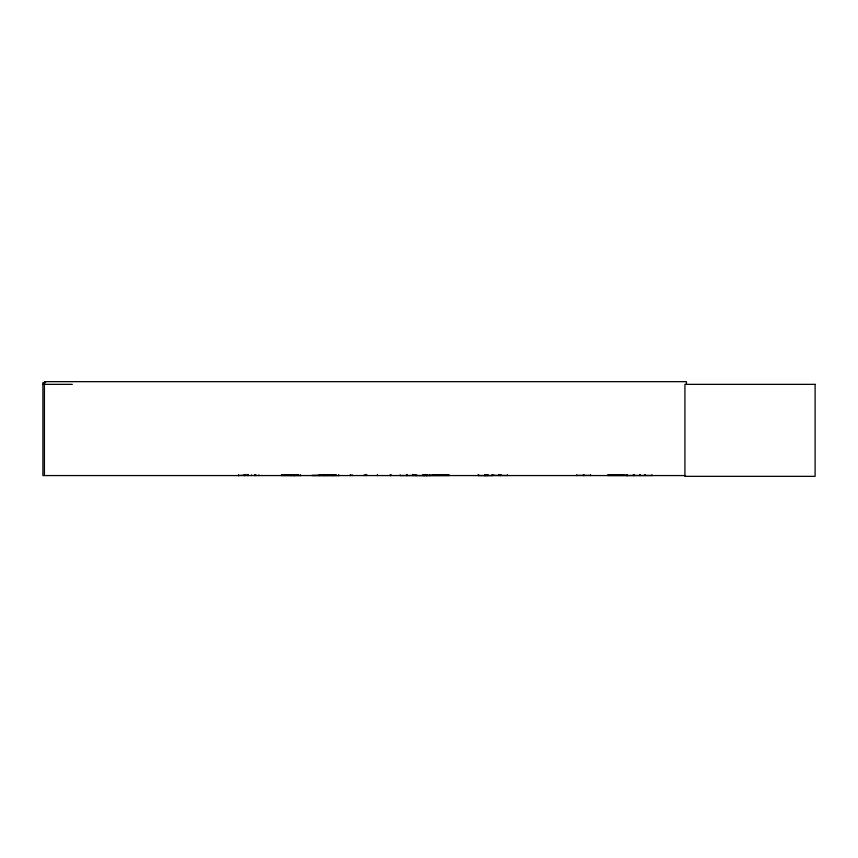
<?xml version="1.0" encoding="UTF-8"?>
<svg xmlns="http://www.w3.org/2000/svg" width="858" height="858" viewBox="0 0 858 858"><rect width="100%" height="100%" fill="white"/><g stroke="black" fill="none" stroke-linecap="round" stroke-linejoin="round"><path stroke-width="1.29" d="M491.838 475.536L491.849 474.806M633.923 474.806L633.965 475.45M644.948 475.471L644.948 474.613M645.227 475.45L645.366 474.613M427.263 475.471L427.284 474.806M237.977 475.568L248.155 474.871M349.839 475.536L350.418 474.871M416.688 475.471L416.752 474.871L416.806 475.568M291.677 475.471L291.774 474.871M413.76 475.471L400.085 475.536L400.085 474.806M45.581 382.625L42.9 382.625L42.9 475.568L685.092 475.568M42.9 384.352L72.329 384.352M281.467 474.967L298.638 474.967M318.951 474.967L336.132 474.967M431.896 474.967L449.077 474.967M607.85 474.967L625.021 474.967M281.435 475.214L298.67 475.214M311.84 475.353L336.164 475.193M431.864 475.214L449.109 475.193M607.818 475.193L625.053 475.214M281.445 475.514L301.008 475.536M311.744 475.568L339.242 475.536M366.72 474.42L366.72 475.568L365.937 474.871M449.088 475.514L414.972 475.568M493.811 475.375L507.604 475.471L507.604 474.806M576.769 475.375L590.572 475.375M607.829 475.514L652.284 475.471M500.858 475.536L500.943 474.613M488.105 475.471L488.009 474.871M425.225 475.493L425.289 474.806M338.76 475.471L338.674 474.871L338.599 475.568M331.242 475.471L331.167 474.871L331.081 475.568M436.25 475.45L436.175 474.806M427.305 475.45L427.338 474.871M500.278 475.375L500.278 474.871M640.229 475.568L640.197 474.613M686.432 384.352L686.432 381.66L44.412 381.66L44.412 475.568M651.941 474.806L651.941 475.568M639.896 474.871L639.95 475.471L639.768 474.613M634.051 474.806L634.019 475.568M633.204 474.806L633.204 475.568M627.38 474.613L627.38 475.568M627.316 474.613L627.337 475.568M626.866 474.613L626.833 475.568M626.79 474.613L626.79 475.568M590.572 474.806L590.572 475.568M583.912 474.613L583.912 475.568M583.429 474.613L583.429 475.568M576.769 474.806L576.769 475.568M500.471 474.613L500.471 475.568M500.085 474.806L500.182 475.568M498.605 474.613L498.595 475.568M493.811 474.806L493.811 475.568M492.513 474.806L492.513 475.568L478.035 475.536L478.045 474.806M487.912 474.806L487.827 475.568M486.336 474.613L486.336 475.568M485.864 474.613L485.864 475.568M485.381 474.613L485.381 475.568M485.178 474.613L485.188 475.568M484.716 474.613L484.716 475.568M484.695 474.613L484.695 475.568M478.721 474.806L478.721 475.568M429.976 474.613L429.976 475.568M429.601 474.613L429.601 475.568M427.788 474.613L427.702 475.568L427.638 474.871M426.501 474.613L426.501 475.568M426.297 474.806L426.297 475.568M426.212 474.806L426.212 475.568M423.38 474.613L423.38 475.568M422.908 474.613L423.005 475.568M415.529 474.613L415.519 475.568M414.039 474.806L413.942 475.568M413.888 474.806L413.888 475.568M412.709 474.42L412.709 475.568M407.228 474.613L407.228 475.568M406.746 474.613L406.746 475.568M391.098 474.613L391.098 475.568M390.347 474.806L390.347 475.568M390.304 474.806L390.304 475.568M377.423 474.42L377.423 475.568M365.84 474.806L365.744 475.568M364.264 474.613L364.253 475.568M352.091 474.613L352.091 475.568M350.6 474.806L350.514 475.568M333.687 474.613L333.687 475.568M333.43 474.613L333.43 475.568M327.027 474.806L327.027 475.568M324.689 474.613L324.689 475.568M324.421 474.613L324.421 475.568M319.508 474.806L319.508 475.568M300.461 474.806L300.461 475.568M294.691 474.613L294.691 475.568M294.358 474.613L294.358 475.568M293.447 474.613L293.447 475.568M291.956 474.806L291.87 475.568M290.765 474.806L290.765 475.568M258.88 474.806L258.88 475.568M256.016 474.806L256.016 475.568M255.287 474.806L255.234 475.568M254.504 474.806L254.504 475.568M251.587 474.806L251.587 475.568M248.219 474.806L248.219 475.568M247.855 474.42L247.855 475.568M245.173 474.42L245.173 475.568M244.637 474.613L244.637 475.568M244.294 474.613L244.294 475.568M238.524 474.806L238.524 475.568M620.162 475.375L620.162 474.806L620.216 475.375M815.1 384.352L684.92 384.352L684.92 476.34L815.1 476.34L815.1 384.352M424.474 475.568L424.474 474.806L424.388 475.568"/></g></svg>
